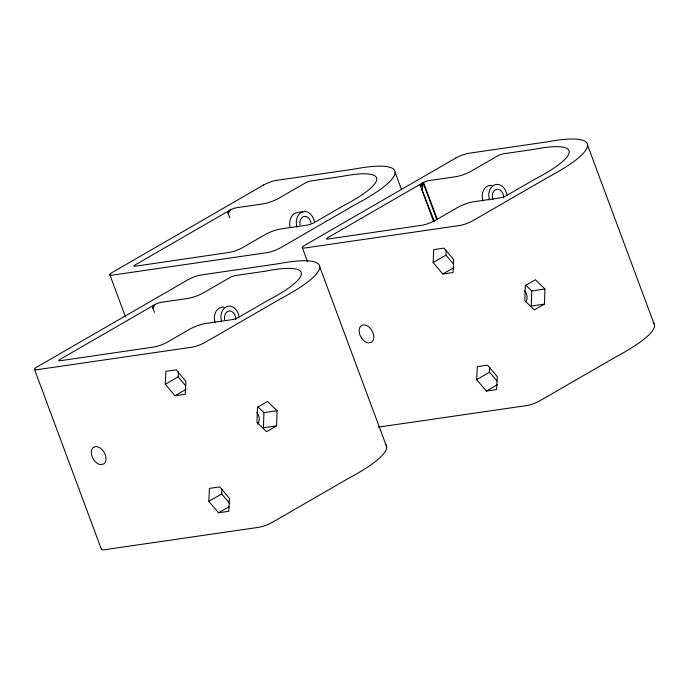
<?xml version="1.0" encoding="UTF-8"?>
<svg xmlns="http://www.w3.org/2000/svg" width="689" height="689" viewBox="0 0 689 689"><rect width="100%" height="100%" fill="white"/><g stroke="black" fill="none" stroke-linecap="round" stroke-linejoin="round"><path stroke-width="1.03" d="M258.048 406.941L263.93 412.659L263.439 427.766L276.599 425.854L277.09 410.747L267.521 401.454L257.471 407.259L256.98 422.366L266.54 431.658L276.599 425.854M525.879 285.22L531.762 290.939L531.271 306.045L544.431 304.133L544.921 289.027L535.353 279.734L525.302 285.539L524.811 300.645L534.371 309.938L544.431 304.133M434.492 221.488L422.254 190.629L422.581 182.921L423.528 182.43A4.892 0.93 -20.4 0 1 429.083 180.587L455.662 176.728A11.859 2.265 -20.4 0 0 471.974 170.743L497.355 156.076A4.892 0.93 -20.4 0 1 503.857 153.742L533.441 149.444A93.049 17.75 -20.4 0 1 534.991 179.123L506.493 195.59A4.892 0.93 -20.4 0 1 499.99 197.924L473.412 201.782A11.859 2.265 -20.4 0 0 457.1 207.768L434.931 220.575A9.818 1.878 -20.4 0 1 421.901 225.26L327.869 239.066A4.875 0.93 -20.4 0 1 327.783 237.696L422.581 182.921L420.729 186.486L433.726 221.824M165.3 384.29L165.903 371.337L176.195 369.847L185.875 381.293L185.272 394.246L174.98 395.736L165.3 384.29L178.15 376.857L178.382 371.879M208.827 501.342L209.439 488.398L219.731 486.899L229.411 498.354L228.8 511.298L218.516 512.797L208.827 501.342L221.686 493.918L221.918 488.932M433.131 262.561L433.734 249.616L444.026 248.118L453.706 259.572L453.095 272.517L442.812 274.015L433.131 262.561L445.981 255.137L446.214 250.159M476.659 379.622L477.27 366.669L487.554 365.179L497.243 376.625L496.631 389.578L486.339 391.068L476.659 379.622L489.517 372.189L489.75 367.211M422.254 190.629L423.029 182.68L436.981 219.851M152.898 308.216L154.749 304.65A4.892 0.93 -20.4 0 1 161.252 302.316L187.83 298.449A11.859 2.265 -20.4 0 0 204.142 292.463L229.523 277.796A4.892 0.93 -20.4 0 1 236.026 275.462L265.609 271.165A93.049 17.75 -20.4 0 1 267.16 300.843L238.661 317.31A4.892 0.93 -20.4 0 1 232.159 319.644L205.58 323.503A11.859 2.265 -20.4 0 0 189.268 329.488L167.1 342.295A9.818 1.878 -20.4 0 1 154.069 346.98L60.038 360.786A4.875 0.93 -20.4 0 1 59.952 359.417L154.749 304.65L152.527 307.208L154.422 312.358M228.257 213.624L230.109 210.059A4.892 0.93 -20.4 0 1 236.611 207.725L263.189 203.866A11.859 2.265 -20.4 0 0 279.493 197.881L304.882 183.214A4.892 0.93 -20.4 0 1 311.385 180.88L340.969 176.582A93.049 17.75 -20.4 0 1 342.511 206.261L314.012 222.728A4.892 0.93 -20.4 0 1 307.509 225.062L280.931 228.92A11.859 2.265 -20.4 0 0 264.628 234.906L242.45 247.713A9.818 1.878 -20.4 0 1 229.428 252.398L135.397 266.204A4.875 0.93 -20.4 0 1 135.311 264.834L230.109 210.059L227.887 212.625L229.781 217.767M420.359 185.487L422.581 182.921L420.281 185.281L420.729 186.486M227.809 212.419L230.109 210.059M152.45 307.01L154.749 304.65M174.98 395.736L185.996 389.371M442.812 274.015L453.827 267.651M218.516 512.797L229.532 506.432M486.339 391.068L497.363 384.703M93.196 447.617L94.97 446.705A9.784 6.382 60 0 1 104.513 453.078A9.784 6.382 60 0 1 103.858 463.921L100.551 464.653A9.784 6.382 60 0 1 94.953 461.346L93.79 459.813A9.784 6.382 60 0 1 93.153 447.6M303.496 211.635L296.916 212.591A12.514 9.19 81.7 0 0 289.664 223.296L289.88 226.552M531.762 290.939L544.921 289.027M263.93 412.659L277.09 410.747M378.373 427.128L526.663 405.571A9.827 1.878 -20.4 0 0 539.694 400.886L615.156 357.29A112.367 21.445 -20.4 0 0 653.181 322.28M445.981 255.137L453.586 264.137M489.517 372.189L497.122 381.189M178.15 376.857L185.763 385.857M221.686 493.918L229.98 503.728M361.622 338.084L362.784 339.625A9.784 6.382 60 0 0 368.382 342.933L371.69 342.2A9.784 6.382 60 0 0 372.344 331.357A9.784 6.382 60 0 0 362.802 324.984L361.027 325.897A9.784 6.382 60 0 0 361.579 338.11M587.579 145.129L654.55 325.217M423.528 182.43L437.369 219.653M395.098 172.267L401.463 189.372M319.748 266.85L386.718 446.937M302.282 247.549L307.518 261.639M109.809 274.687L125.519 316.94M34.45 369.27L101.421 549.357M419.971 184.437L420.281 185.281M489.345 200.025L488.716 195.202A12.514 9.19 81.7 0 1 497.165 184.394A12.514 9.19 81.7 0 1 507.026 195.245M482.765 200.981L482.145 196.158A12.514 9.19 81.7 0 1 491.8 185.453M296.873 227.163L296.244 222.34A12.514 9.19 81.7 0 1 304.693 211.532A12.514 9.19 81.7 0 1 314.554 222.383M221.513 321.746L220.885 316.923A12.514 9.19 81.7 0 1 229.342 306.114A12.514 9.19 81.7 0 1 239.195 316.966M214.942 322.702L214.313 317.879A12.514 9.19 81.7 0 1 223.977 307.182M492.936 199.758A7.682 5.641 81.7 0 1 496.743 189.268A7.682 5.641 81.7 0 1 503.668 197.855M524.63 290.956A7.338 5.391 81.7 0 1 526.293 301.205M299.948 224.976A7.682 5.641 81.7 0 1 304.271 216.406A7.682 5.641 81.7 0 1 311.058 223.003M385.349 444A112.367 21.445 -20.4 0 1 347.334 479.01L271.871 522.606A9.827 1.878 -20.4 0 1 258.84 527.292L104.194 549.77A9.784 1.869 -20.4 0 1 101.705 548.745M224.597 319.558A7.682 5.641 81.7 0 1 229.652 310.92A7.682 5.641 81.7 0 1 235.836 319.584M256.799 412.685A7.338 5.391 81.7 0 1 257.548 424.269M263.551 185.04L112.428 272.344A9.784 1.869 -20.4 0 0 112.574 275.1L267.22 252.622A9.827 1.878 -20.4 0 0 280.251 247.937L355.713 204.34A112.367 21.445 -20.4 0 0 353.87 169.132L276.556 180.372A9.784 1.869 -20.4 0 0 263.551 185.04M188.2 279.622L37.068 366.927A9.784 1.869 -20.4 0 0 37.215 369.683L191.861 347.204A9.827 1.878 -20.4 0 0 204.891 342.519L280.354 298.923A112.367 21.445 -20.4 0 0 278.511 263.715L201.197 274.954A9.784 1.869 -20.4 0 0 188.2 279.622M456.023 157.902L304.9 245.206A9.784 1.869 -20.4 0 0 305.046 247.962L459.692 225.484A9.827 1.878 -20.4 0 0 472.723 220.799L548.186 177.202A112.367 21.445 -20.4 0 0 546.343 141.994L469.028 153.234A9.784 1.869 -20.4 0 0 456.023 157.902"/></g></svg>
